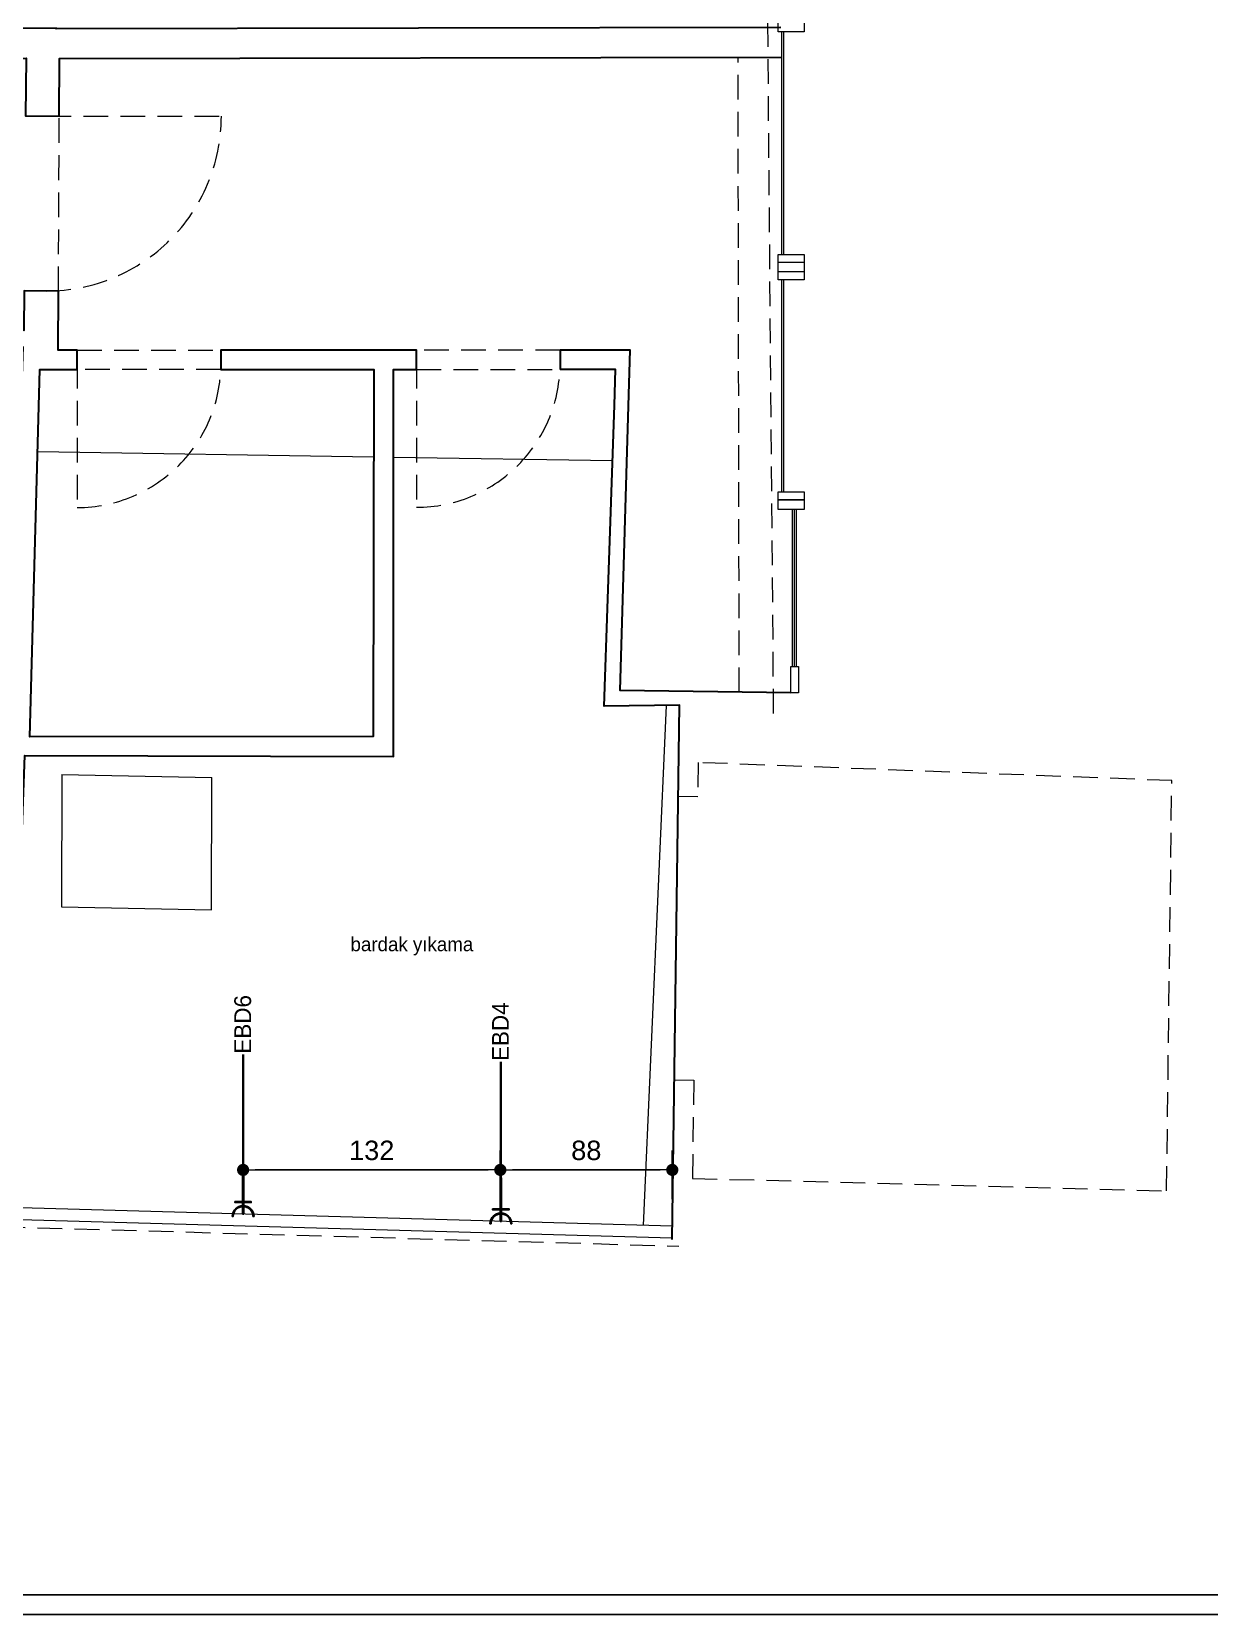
# Model space of a CAD drawing. Header units: centimetres. Extents: x 5488 to 20269, y -31398 to -19684.
# Drawn here: x 13505 to 14111, y -24865 to -24051 of the extents above; entities that cross this region are included whole.
import ezdxf
from ezdxf.enums import TextEntityAlignment as Align

# ---------------------------------------------------------------- set-up
doc = ezdxf.new("R2010")
doc.units = ezdxf.units.CM
doc.header["$PDMODE"] = 1
doc.linetypes.add('HIDDEN', pattern=[9.524999999999999, 6.35, -3.175])
doc.layers.add('ELEKTRİK', color=10, linetype='Continuous')
for name, color, linetype, lineweight in [('ELK', 1, 'Continuous', 35), ('xxx_Auto_Duvar_Duvar Gorunus 02', 251, 'Continuous', 9), ('xxx_Auto_Duvar_Duvar Plan Kesit', 7, 'Continuous', 30), ('xxx_Auto_Element_Dograma Cam', 140, 'Continuous', 9), ('xxx_Auto_Tasiyici_Kiris Silik', 252, 'Continuous', 13), ('xxx_Auto_Tefris_Silik', 252, 'Continuous', 13), ('xxx_Auto_Tefris_Tefris', 32, 'Continuous', 15)]:
    doc.layers.add(name, color=color, linetype=linetype, lineweight=lineweight)
doc.styles.add('AUTOBAN', font='')
doc.styles.add('TAKSİM', font='GOTHIC.TTF', dxfattribs={"height": 20})
doc.styles.get('AUTOBAN').set_extended_font_data('Helvetica Normal Tr')
doc.dimstyles.new('AUTO_DIM_1-50', dxfattribs={"dimtxt": 10, "dimasz": 6.25, "dimexe": 10, "dimexo": 10, "dimgap": 5, "dimtad": 1, "dimdec": 0, "dimzin": 0, "dimdsep": 46, "dimtxsty": 'AUTOBAN', "dimblk": 'DOT', "dimcen": 5, "dimclrd": 256, "dimclre": 256, "dimclrt": 256, "dimadec": 0, "dimazin": 0, "dimtfac": 1, "dimtdec": 0, "dimtix": 1, "dimtofl": 0, "dimtmove": 1, "dimatfit": 3, "dimfxl": 15, "dimfxlon": 1, "dimtolj": 1, "dimtzin": 0, "dimlwd": -1, "dimlwe": -1, "dimarcsym": 0})

# ---------------------------------------------------------------- blocks, each defined once
blk = doc.blocks.new('A$C50025146')
at = {"layer": 'ELEKTRİK'}
for points in [[(16.0258407970905, 9.846670621633166), (16.5885051934838, 9.846670621633166), (16.5885051934838, 1.406704675742731), (16.0258407970905, 1.406704675742731)], [(6.940050297998823e-05, 5.345355450490388), (6.940050297998823e-05, 5.908019846885509), (22.50664525620232, 5.908019846885509), (22.50664525620232, 5.345355450490388)]]:
    blk.add_hatch(color=256, dxfattribs=at).paths.add_polyline_path(points)
h = blk.add_hatch(color=256, dxfattribs=at)
edge = h.paths.add_edge_path()
edge.add_line((23.70435837441619, 11.25333161261187), (23.70435837441619, 10.69066721622039))
edge.add_ellipse((23.70435837441619, 5.626687648689767), major_axis=(3.580774291992597, -3.580774291992606), ratio=0.9999999999999413, start_angle=134.9999999999983, end_angle=314.9999999999983)
edge.add_line((23.70435837441619, 0.5627080811555061), (23.70435837441619, 4.368476402305532e-05))
edge.add_ellipse((23.70435837441619, 5.626687648689767), major_axis=(3.978638102213783, 3.978638102213774), ratio=0.9999999999999128, start_angle=45.0000000000025, end_angle=225.0000000000025, ccw=False)
for points, elevation in [([(16.0258407970905, 1.406704675742731), (16.0258407970905, 9.846670621633166), (16.5885051934838, 9.846670621633166), (16.5885051934838, 1.406704675742731)], 4.791194770819646e-08), ([(6.940050297998823e-05, 5.908019846885509), (22.50664525620232, 5.908019846885509), (22.50664525620232, 5.345355450490388), (6.940050297998823e-05, 5.345355450490388)], 4.794507297291503e-08)]:
    blk.add_lwpolyline(points, close=True, dxfattribs=dict(at, elevation=elevation))
at = {"layer": 'ELEKTRİK', "elevation": 4.798666618537076e-08}
blk.add_lwpolyline([(23.70435837441437, 4.368476402305532e-05), (23.70435837441619, 0.5627080811555061, -0.9999999999999944), (23.70435837441619, 10.69066721622039), (23.70435837441619, 11.25333161261187, 0.9999999999999944)], format="xyb", close=True, dxfattribs=at)
blk = doc.blocks.new('_DOT')
at = {"color": 0, "linetype": 'ByBlock', "lineweight": 0}
blk.add_line((-0.5, 1e-16), (-1, 2e-16), dxfattribs=at)
at = {"linetype": 'ByBlock', "lineweight": 0, "const_width": 0.5}
blk.add_lwpolyline([(-0.25, 0, 1), (0.25, 0, 1)], format="xyb", close=True, dxfattribs=at)
blk = doc.blocks.new('*D392')
at = {"transparency": 16777216}
for p, q in [((13746.00918055694, -24651.85073304957), (13746.00918055694, -24626.85073304957)), ((13834.44850307186, -24651.85073304957), (13834.44850307186, -24626.85073304957)), ((13828.19850307186, -24636.85073304957), (13752.25918055694, -24636.85073304957))]:
    blk.add_line(p, q, dxfattribs=at)
at = {"layer": 'Defpoints', "color": 0, "transparency": 16777216}
for p in [(13746.00918055694, -24636.85073304957), (13746.00918055694, -24663.34714005728), (13834.44850307186, -24665.84873056458)]:
    blk.add_point(p, dxfattribs=at)
at = {"transparency": 16777216, "xscale": 6.25, "yscale": 6.25, "zscale": 6.25, "rotation": 180}
blk.add_blockref('_DOT', (13746.00918055694, -24636.85073304957), dxfattribs=at)
at = {"transparency": 16777216, "xscale": 6.25, "yscale": 6.25, "zscale": 6.25}
blk.add_blockref('_DOT', (13834.44850307186, -24636.85073304957), dxfattribs=at)
at = {"transparency": 16777216, "insert": (13790.2288418144, -24626.85073304957), "char_height": 10, "attachment_point": 5, "style": 'AUTOBAN'}
blk.add_mtext('\\A1;88', dxfattribs=at)
blk = doc.blocks.new('*D393')
at = {"transparency": 16777216}
for p, q in [((13613.74473730878, -24649.58599200429), (13613.74473730878, -24626.85073304957)), ((13746.00918055694, -24651.85073304957), (13746.00918055694, -24626.85073304957)), ((13739.75918055694, -24636.85073304957), (13619.99473730878, -24636.85073304957))]:
    blk.add_line(p, q, dxfattribs=at)
at = {"layer": 'Defpoints', "color": 0, "transparency": 16777216}
for p in [(13613.74473730878, -24636.85073304957), (13613.74473730878, -24659.58599200429), (13746.00918055694, -24663.34714005728)]:
    blk.add_point(p, dxfattribs=at)
at = {"transparency": 16777216, "xscale": 6.25, "yscale": 6.25, "zscale": 6.25, "rotation": 180}
blk.add_blockref('_DOT', (13613.74473730878, -24636.85073304957), dxfattribs=at)
at = {"transparency": 16777216, "xscale": 6.25, "yscale": 6.25, "zscale": 6.25}
blk.add_blockref('_DOT', (13746.00918055694, -24636.85073304957), dxfattribs=at)
at = {"transparency": 16777216, "insert": (13679.87695893286, -24626.85073304957), "char_height": 10, "attachment_point": 5, "style": 'AUTOBAN'}
blk.add_mtext('\\A1;132', dxfattribs=at)

msp = doc.modelspace()

# ---------------------------------------------------------------- linework, layer by layer
for points in [[(10906.04901358999, -24865.48062746934), (15021.04901358999, -24865.48062746934), (15021.04901358999, -21925.48062746933), (10906.04901358999, -21925.48062746933)], [(10916.04901358999, -24855.48062746934), (15011.04901358999, -24855.48062746934), (15011.04901358999, -21935.48062746933), (10916.04901358999, -21935.48062746933)]]:
    msp.add_lwpolyline(points, close=True)
at = {"layer": 'ELK', "color": 1}
for p, q in [((13613.74473730927, -24577.52342453097), (13613.74473730924, -24659.5859920043)), ((13746.29051275516, -24581.28457258397), (13746.29051275513, -24663.3471400573))]:
    msp.add_line(p, q, dxfattribs=at)
at = {"layer": 'xxx_Auto_Duvar_Duvar Gorunus 02'}
msp.add_lwpolyline([(13831.33036283106, -24397.87324561326), (13819.53182579907, -24665.42545165213)], dxfattribs=at)
at = {"layer": 'xxx_Auto_Duvar_Duvar Plan Kesit'}
for points in [[(13890.35980302117, -24049.12950769648), (13517.55789501009, -24049.79888012424), (13517.56072459504, -24049.44496090226), (13343.93659359643, -24050.62072838632), (13344.00009824203, -24091.21020244277), (13361.65981421258, -24091.24552036144), (13361.71068854544, -24065.8072640227), (13502.13047199593, -24064.85635348652), (13501.89221913247, -24094.65657856931), (13519.2040607768, -24094.74624095235), (13519.35759460493, -24065.10222269738), (13890.38728615719, -24064.43603231566)], [(13493.03042360168, -24656.16057610973), (13501.47606844679, -24423.63840253473), (13691.00624707987, -24424.10816658047), (13691.14481988167, -24224.99224870864), (13702.85239036425, -24224.99224870864), (13702.85239036425, -24215.17518687602), (13602.31084643735, -24215.17518687602), (13602.31084643735, -24224.99224870864), (13680.89907577879, -24224.99224870864), (13680.69724730247, -24413.89649402943), (13504.00731683929, -24414.05219115375), (13509.26884683771, -24224.99224870864), (13528.31084643735, -24224.99224870864), (13528.31084643735, -24215.17518687602), (13518.58032896942, -24215.17518687602), (13518.73793865147, -24184.74421053079), (13501.17269566553, -24184.65323571846), (13501.00982383426, -24205.02494148203), (13483.83042379168, -24204.7861047983), (13483.71414420882, -24213.15003549621), (13500.52174784412, -24213.43194281933), (13485.60492539707, -24644.66343721804), (13358.61847026624, -24641.65436510865), (13357.86548461054, -24211.03922544169)], [(13895.35829891119, -24391.36752717051), (13807.60503229046, -24390.23825164993), (13808.99687140026, -24343.3504032956), (13811.95388225344, -24243.73553007539), (13812.80167979693, -24215.17518687602), (13776.72635723528, -24215.17518687602), (13776.72635723528, -24224.99224870864)], [(13834.35206565201, -24672.67257657151), (13838.2366172076, -24397.80435984047), (13799.34145623463, -24398.19231589816), (13801.2427470447, -24343.08288383792), (13804.67891768563, -24243.48454176433), (13805.31690696495, -24224.99224870864), (13776.72635723528, -24224.99224870864)]]:
    msp.add_lwpolyline(points, dxfattribs=at)
at = {"layer": 'xxx_Auto_Element_Dograma Cam'}
for points in [[(13888.91300238567, -24051.40452995571), (13888.91300238567, -24046.40452995572), (13902.35898625961, -24046.40452995572), (13902.35898625961, -24051.40452995571)], [(13888.91300238567, -24165.90495366039), (13902.35898625961, -24165.90495366039), (13902.35898625961, -24178.89543238161), (13888.91300238567, -24178.89543238161)], [(13888.91300238567, -24174.90019302099), (13888.91300238567, -24169.90019302099), (13902.35898625961, -24169.90019302099), (13902.35898625961, -24174.90019302099)], [(13888.91300238567, -24288.05911783483), (13902.35898625961, -24288.05911783483), (13902.35898625961, -24292.05435719544), (13888.91300238567, -24292.05435719544)], [(13888.91300238567, -24297.05435719545), (13888.91300238567, -24292.05435719544), (13902.35898625961, -24292.05435719544), (13902.35898625961, -24297.05435719545)], [(13895.35829891119, -24391.36752717051), (13895.35829891119, -24377.92154329656), (13899.3535382718, -24377.92154329656), (13899.3535382718, -24391.36752717051)], [(13834.53554310875, -24665.8512004318), (13493.03042360168, -24656.16057610973), (13492.88760995971, -24662.15894648623), (13834.36370846132, -24671.84873933154)]]:
    msp.add_lwpolyline(points, close=True, dxfattribs=at)
for points in [[(13890.78098920619, -24165.90495366039), (13890.78098920619, -24051.40452995571)], [(13891.78098920619, -24165.90495366039), (13891.78098920619, -24051.40452995571)], [(13890.78098920619, -24288.05911783483), (13890.78098920619, -24178.89543238161)], [(13891.78098920619, -24288.05911783483), (13891.78098920619, -24178.89543238161)], [(13896.35591859149, -24377.92154329656), (13896.35591859149, -24297.05435719545)], [(13897.35591859149, -24377.92154329656), (13897.35591859149, -24297.05435719545)], [(13898.35591859149, -24377.92154329656), (13898.35591859149, -24297.05435719545)]]:
    msp.add_lwpolyline(points, dxfattribs=at)
at = {"layer": 'xxx_Auto_Tasiyici_Kiris Silik'}
for p, q in [((13508.09131604546, -24267.30387743187), (13680.85105229039, -24269.9405186418)), ((13691.1134295664, -24270.09714198139), (13803.70149345472, -24271.81544935697))]:
    msp.add_line(p, q, dxfattribs=at)
at = {"layer": 'xxx_Auto_Tasiyici_Kiris Silik', "linetype": 'HIDDEN', "ltscale": 2}
for points in [[(13868.87793508596, -24391.02675778613), (13868.2916068887, -24064.47570549908)], [(13835.51407479068, -24590.44960303079), (13845.51307631456, -24590.59091306432), (13844.79795947132, -24641.19209279906), (14088.67745766152, -24647.63478801162), (14091.3655636225, -24436.58927703481), (13847.82134031334, -24427.25972798184), (13847.5717744041, -24444.91884138198), (13837.57277288022, -24444.77753134845)], [(12708.28848117723, -24643.68114808765), (13837.82592660284, -24676.04336731634)]]:
    msp.add_lwpolyline(points, dxfattribs=at)
at = {"layer": 'xxx_Auto_Tefris_Silik', "linetype": 'HIDDEN', "ltscale": 2}
for points in [[(13886.5740712805, -24402.00044009159), (13866.9236433986, -22062.73262043269), (13463.71018801417, -22063.10549290837), (11962.07574463018, -22094.24632784801)], [(13518.73793865147, -24184.74421053079), (13519.20406077683, -24094.74624095235)], [(13528.31084643735, -24215.17518687602), (13602.31084643735, -24215.17518687602)], [(13776.72635723528, -24215.17518687602), (13702.85239036425, -24215.17518687602)], [(13602.31084643735, -24224.99224870864), (13528.31084643735, -24224.99224870864)], [(13702.85239036425, -24224.99224870864), (13776.72635723528, -24224.99224870864)]]:
    msp.add_lwpolyline(points, dxfattribs=at)
for points in [[(13512.54813995464, -24094.70140976083), (13602.54813995464, -24094.70140976083, -0.414213562373095), (13512.54813995464, -24184.70140976083)], [(13528.31084643735, -24222.08371779233), (13528.31084643735, -24296.08371779232, 0.414213562373095), (13602.31084643735, -24222.08371779233)], [(13702.85239036425, -24222.08371779233), (13702.85239036425, -24295.95768466336, 0.4027254064064857), (13776.669078377, -24224.99224870864)]]:
    msp.add_lwpolyline(points, format="xyb", dxfattribs=at)
at = {"layer": 'xxx_Auto_Tefris_Tefris'}
for p, q in [((13520.49026545418, -24433.46434546823), (13520.32162534957, -24501.5035865308)), ((13520.49026545418, -24433.46434546823), (13597.57748770304, -24435.00104974623)), ((13597.40884759844, -24503.0402908088), (13597.57748770304, -24435.00104974623)), ((13520.32162534957, -24501.5035865308), (13597.40884759844, -24503.0402908088))]:
    msp.add_line(p, q, dxfattribs=at)

# ---------------------------------------------------------------- block references
at = {"layer": 'ELEKTRİK', "rotation": 270}
for p in [(13608.11804966056, -24637.07934674808, -4.794507297291816e-08), (13740.66382510645, -24640.84049480108, -4.794507297291816e-08)]:
    msp.add_blockref('A$C50025146', p, dxfattribs=at)

# ---------------------------------------------------------------- texts
at = {"style": 'TAKSİM'}
msp.add_text('bardak yıkama', height=7.2, dxfattribs=at).set_placement((13668.96805229863, -24524.34012321488))
at = {"layer": 'ELK', "color": 1, "style": 'TAKSİM'}
for s, p in [('EBD6', (13617.83817104374, -24561.96656948779)), ('EBD4', (13750.38394648962, -24565.72771754079))]:
    msp.add_text(s, height=8.64, rotation=90, dxfattribs=at).set_placement(p, align=Align.CENTER)

# ---------------------------------------------------------------- dimensions: what is measured, and where the dimension line sits
for base, p1, p2, picture, middle in [((13613.74473730878, -24636.85073304957), (13746.00918055694, -24663.34714005728), (13613.74473730878, -24659.58599200429), '*D393', (13679.87695893286, -24626.85073304957)), ((13746.00918055694, -24636.85073304957), (13834.44850307186, -24665.84873056458), (13746.00918055694, -24663.34714005728), '*D392', (13790.2288418144, -24626.85073304957))]:
    dim = msp.add_linear_dim(base=base, p1=p1, p2=p2, dimstyle='AUTO_DIM_1-50')
    dim.commit()
    dim.dimension.update_dxf_attribs({"geometry": picture, "text_midpoint": middle})

doc.saveas('drawing.dxf')
